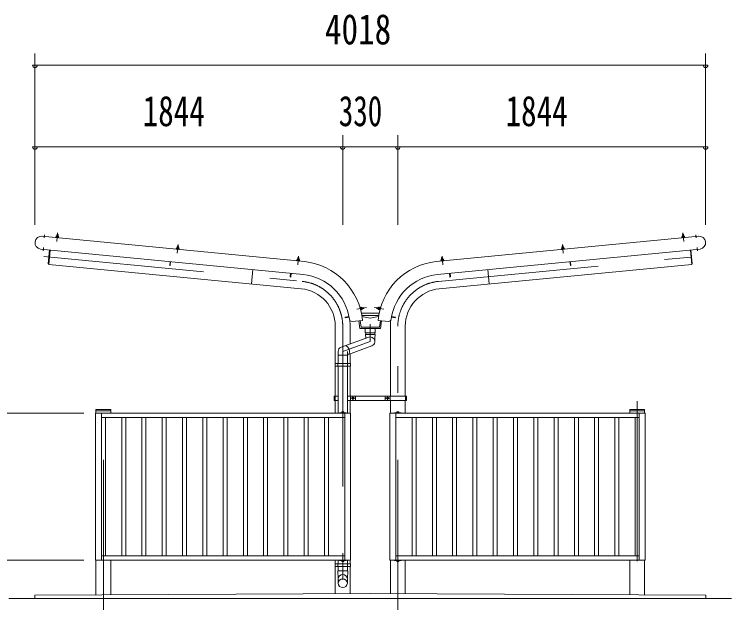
# Model space of a CAD drawing. Units: millimetres, scale not verified. Extents: x -34085 to 34091, y -14700 to 14700.
# Drawn here: x 8543 to 12841, y 3102 to 6627 of the extents above; entities that cross this region are included whole.
import ezdxf
from ezdxf.enums import TextEntityAlignment as Align

# ---------------------------------------------------------------- set-up
doc = ezdxf.new("R2010")
doc.units = ezdxf.units.MM
doc.header["$LTSCALE"] = 80
doc.linetypes.add('USER3', pattern=[24, 12, -5, 2, -5])
for name, color, linetype, lineweight in [('0-2_1-07BOLD', 7, 'Continuous', 18), ('0-3_1-27CENTER', 3, 'USER3', 18), ('0-4_1-47THIN', 4, 'Continuous', 18), ('0-5_1-57DIM', 3, 'Continuous', 18)]:
    doc.layers.add(name, color=color, linetype=linetype, lineweight=lineweight)
doc.styles.add('ＭＳ ゴシック', font='')
doc.styles.get('ＭＳ ゴシック').set_extended_font_data('MS Gothic')

msp = doc.modelspace()

# ---------------------------------------------------------------- linework, layer by layer
at = {"layer": '0-2_1-07BOLD'}
for p, q in [((10280.95, 5146.03), (8707.82, 5297.51)), ((8797.89, 5299.61), (8797.4, 5294.51)), ((8799.02, 5308.86), (8798.18, 5300.08)), ((8803.86, 5293.89), (8804.35, 5298.99)), ((11070.88, 5146.03), (12644.01, 5297.51)), ((12552.81, 5308.86), (12546.83, 5308.29)), ((12547.97, 5293.89), (12547.48, 5298.99)), ((12553.94, 5299.61), (12554.43, 5294.51)), ((8700.44, 5220.87), (10273.27, 5069.41)), ((9519.06, 5225.02), (9519.55, 5230.12)), ((9526.01, 5229.5), (9525.52, 5224.4)), ((11078.57, 5069.41), (12651.39, 5220.87)), ((11826.31, 5224.4), (11825.82, 5229.5)), ((11832.28, 5230.12), (11832.77, 5225.02)), ((12593.96, 5215.34), (12602.31, 5128.64)), ((10241.21, 5160.64), (10240.72, 5155.54)), ((10242.35, 5169.88), (10248.32, 5169.31)), ((10247.19, 5154.91), (10247.68, 5160.01)), ((11104.15, 5160.01), (11104.65, 5154.91)), ((11111.11, 5155.54), (11110.62, 5160.64)), ((12602.31, 5128.64), (11089.31, 4982.95)), ((11875.48, 5146.15), (11877.69, 5123.26)), ((9972.25, 5098.4), (9963.91, 5011.71)), ((11153.82, 5076.66), (11156.02, 5053.77)), ((11379.58, 5098.4), (11387.92, 5011.71)), ((10620.91, 4868.02), (10625.96, 4868.91)), ((10627.08, 4862.51), (10622.04, 4861.62)), ((10636.22, 4864.38), (10635.17, 4870.29)), ((10724.29, 4862.85), (10715.62, 4864.38)), ((10716.08, 4869.88), (10716.66, 4870.29)), ((10729.79, 4861.62), (10724.75, 4862.51)), ((10725.87, 4868.91), (10730.92, 4868.02)), ((10729.49, 4837.66), (10622.35, 4837.66)), ((10625.15, 4822.66), (10726.68, 4822.66)), ((10548.65, 4813.19), (10526, 4809.2)), ((10628.9, 4793.43), (10566.81, 4787.84)), ((10620.3, 4752.66), (10615.02, 4792.18)), ((10785.02, 4787.84), (10722.93, 4793.43)), ((10736.82, 4792.18), (10731.54, 4752.66)), ((10803.18, 4813.19), (10825.83, 4809.2)), ((10466.37, 4535.54), (10466.37, 4758.54)), ((10555.47, 4758.54), (10555.47, 4652.4)), ((10731.54, 4752.66), (10620.29, 4752.66)), ((10645.92, 4718.36), (10645.92, 4745.36)), ((10796.36, 4340.54), (10796.36, 4758.54)), ((10885.47, 4758.54), (10885.47, 4340.54)), ((10666.51, 4692.82), (10501.51, 4632.76)), ((10648.42, 4686.24), (10646.41, 4708.24)), ((10648.41, 4718.36), (10648.41, 4708.24)), ((10703.42, 4708.24), (10703.42, 4718.36)), ((10483.41, 4606.92), (10483.41, 4535.54)), ((10538.41, 4587.68), (10685.32, 4641.14)), ((10538.41, 4535.54), (10538.41, 4606.92)), ((10538.41, 4584.47), (10483.41, 4584.47)), ((10466.37, 4340.54), (10466.37, 4519.54)), ((10481.81, 4535.54), (10481.81, 4519.54)), ((10483.41, 4519.54), (10483.41, 4237.54)), ((10538.42, 4237.54), (10538.42, 4519.54)), ((10540.01, 4519.54), (10540.01, 4535.54)), ((10555.47, 4519.54), (10555.47, 4340.54)), ((10464.77, 4314.54), (10464.77, 4340.54)), ((10557.07, 4340.54), (10557.07, 4314.54)), ((10587.07, 4314.54), (10587.07, 4340.54)), ((10764.77, 4340.54), (10764.77, 4314.54)), ((10794.76, 4314.54), (10794.76, 4340.54)), ((10887.06, 4340.54), (10887.06, 4314.54)), ((10464.77, 4327.54), (10458.67, 4327.54)), ((10466.37, 4237.54), (10466.37, 4314.54)), ((10555.47, 4314.54), (10555.47, 4237.54)), ((10796.36, 4237.54), (10796.36, 4314.54)), ((10885.46, 4314.54), (10885.46, 4237.54)), ((10887.06, 4327.54), (10893.16, 4327.54)), ((9032.37, 4257.54), (9032.37, 4237.54)), ((9118.47, 4260.54), (9035.37, 4260.54)), ((9121.47, 4257.54), (9121.47, 4237.54)), ((12230.37, 4237.54), (12230.37, 4257.54)), ((12316.46, 4260.54), (12233.37, 4260.54)), ((12319.47, 4257.54), (12319.47, 4237.54)), ((9032.37, 4252.54), (9121.47, 4252.54)), ((9064.92, 3357.54), (9064.92, 4237.54)), ((9064.92, 4212.54), (10522.92, 4212.54)), ((10508.03, 4245.83), (10508.03, 4242.34)), ((10513.8, 4242.34), (10513.8, 4245.83)), ((10522.92, 4237.54), (10522.92, 3357.54)), ((10828.91, 4237.54), (10828.91, 3357.54)), ((12286.91, 4212.54), (10828.91, 4212.54)), ((10838.03, 4242.34), (10838.03, 4245.83)), ((10843.8, 4245.83), (10843.8, 4242.34)), ((12230.36, 4252.54), (12319.47, 4252.54)), ((12286.91, 3357.54), (12286.91, 4237.54)), ((9032.37, 3149.29), (9032.37, 3357.54)), ((10522.92, 3382.54), (9064.92, 3382.54)), ((9121.47, 3357.54), (9121.47, 3149.72)), ((10466.37, 3357.54), (10466.37, 3335.54)), ((10483.41, 3357.54), (10483.41, 3335.54)), ((10504.67, 3352.74), (10504.67, 3354.34)), ((10508.03, 3352.74), (10508.03, 3349.25)), ((10513.8, 3349.25), (10513.8, 3352.74)), ((10516.69, 3352.74), (10516.69, 3349.25)), ((10538.42, 3335.54), (10538.42, 3357.54)), ((10555.47, 3357.54), (10555.47, 3335.54)), ((10796.36, 3357.54), (10796.36, 3156.94)), ((10828.91, 3382.54), (12286.91, 3382.54)), ((10838.03, 3349.25), (10838.03, 3352.74)), ((10843.8, 3352.74), (10843.8, 3349.25)), ((10885.46, 3156.5), (10885.46, 3357.54)), ((12230.37, 3357.54), (12230.37, 3149.72)), ((12319.47, 3149.29), (12319.47, 3357.54)), ((10466.37, 3319.54), (10466.37, 3156.14)), ((10481.81, 3335.54), (10481.81, 3319.54)), ((10483.41, 3319.54), (10483.41, 3294.08)), ((10538.41, 3319.54), (10538.41, 3294.08)), ((10540.01, 3319.54), (10540.01, 3335.54)), ((10555.47, 3156.56), (10555.47, 3319.54)), ((12840.92, 3127.54), (8510.92, 3127.54))]:
    msp.add_line(p, q, dxfattribs=at)
for points in [[(8792.66, 5294.97), (8792.51, 5293.38), (8808.44, 5291.84), (8808.59, 5293.43)], [(12559.17, 5294.97), (12543.24, 5293.43), (12543.39, 5291.84), (12559.32, 5293.38)], [(9514.32, 5225.48), (9530.25, 5223.95), (9530.1, 5222.35), (9514.17, 5223.89)], [(11837.66, 5223.89), (11821.73, 5222.35), (11821.58, 5223.95), (11837.51, 5225.48)], [(10235.84, 5154.4), (10251.76, 5152.86), (10251.92, 5154.46), (10235.99, 5155.99)], [(11100.07, 5152.86), (11116, 5154.4), (11115.85, 5155.99), (11099.92, 5154.46)], [(10622.87, 4856.94), (10621.29, 4856.67), (10618.51, 4872.42), (10620.09, 4872.7)], [(10728.97, 4856.94), (10731.75, 4872.7), (10733.32, 4872.42), (10730.54, 4856.67)], [(10566.94, 4324.66), (10571.94, 4321.77), (10576.94, 4324.66), (10576.94, 4330.43), (10571.94, 4333.31), (10566.94, 4330.43)], [(10774.89, 4324.66), (10779.89, 4321.77), (10784.89, 4324.66), (10784.89, 4330.43), (10779.89, 4333.31), (10774.89, 4330.43)], [(10557.92, 4237.54), (10557.92, 3357.54), (9029.92, 3357.54), (9029.92, 4237.54)], [(12321.91, 3357.54), (12321.91, 4237.54), (10793.91, 4237.54), (10793.91, 3357.54)], [(10557.07, 3319.54), (10557.07, 3335.54), (10464.77, 3335.54), (10464.77, 3319.54)]]:
    msp.add_lwpolyline(points, close=True, dxfattribs=at)
for points in [[(8794.17, 5294.82), (8794.66, 5299.92), (8795.57, 5300.34), (8806.76, 5299.26), (8807.59, 5298.68), (8807.09, 5293.58)], [(8804.15, 5299.51), (8805, 5308.29), (8804.55, 5308.83), (8799.57, 5309.31), (8799.02, 5308.86), (8805, 5308.29)], [(12557.67, 5294.82), (12557.18, 5299.92), (12556.26, 5300.34), (12545.07, 5299.26), (12544.25, 5298.68), (12544.74, 5293.58)], [(12547.68, 5299.51), (12546.83, 5308.29), (12547.28, 5308.83), (12552.26, 5309.31), (12552.81, 5308.86), (12553.65, 5300.08)], [(8754.69, 5215.64), (8746.64, 5132.03), (8749.82, 5131.72)], [(10262.53, 4982.95), (8749.53, 5128.64), (8757.87, 5215.34)], [(9528.76, 5224.09), (9529.25, 5229.19), (9528.43, 5229.77), (9517.23, 5230.85), (9516.32, 5230.43), (9515.83, 5225.34)], [(9519.84, 5230.6), (9520.69, 5239.37), (9521.24, 5239.82), (9526.21, 5239.34), (9526.66, 5238.8)], [(9520.69, 5239.37), (9526.66, 5238.8), (9525.82, 5230.02)], [(11836.01, 5225.34), (11835.52, 5230.43), (11834.6, 5230.85), (11823.41, 5229.77), (11822.58, 5229.19), (11823.08, 5224.09)], [(11831.15, 5239.37), (11830.6, 5239.82), (11825.62, 5239.34), (11825.17, 5238.8)], [(11826.02, 5230.02), (11825.17, 5238.8), (11831.15, 5239.37), (11831.99, 5230.6)], [(12597.15, 5215.64), (12605.2, 5132.03), (12602.01, 5131.72)], [(10237.49, 5155.85), (10237.98, 5160.95), (10238.89, 5161.36), (10250.09, 5160.28), (10250.91, 5159.7), (10250.42, 5154.6)], [(10247.48, 5160.53), (10248.32, 5169.31), (10247.87, 5169.86), (10242.9, 5170.33), (10242.35, 5169.88), (10241.5, 5161.11)], [(11101.41, 5154.6), (11100.92, 5159.7), (11101.74, 5160.28), (11112.94, 5161.36), (11113.86, 5160.95), (11114.35, 5155.85)], [(11103.51, 5169.31), (11103.96, 5169.86), (11108.94, 5170.33), (11109.48, 5169.88)], [(11110.33, 5161.11), (11109.48, 5169.88), (11103.51, 5169.31), (11104.35, 5160.53)], [(9479.53, 5145.84), (9477.33, 5122.95), (9474.15, 5123.26), (9476.35, 5146.15)], [(11877.69, 5123.26), (11874.5, 5122.95), (11872.3, 5145.84)], [(10201.19, 5076.35), (10198.99, 5053.47), (10195.81, 5053.77), (10198.01, 5076.66)], [(11156.02, 5053.77), (11152.84, 5053.47), (11150.64, 5076.35)], [(10622.61, 4858.43), (10627.65, 4859.32), (10628, 4860.26), (10626.04, 4871.34), (10625.39, 4872.11), (10620.35, 4871.22)], [(10626.5, 4868.75), (10635.17, 4870.29), (10635.76, 4869.88), (10636.63, 4864.96), (10636.22, 4864.38), (10627.54, 4862.85)], [(10716.08, 4869.88), (10715.21, 4864.96), (10715.62, 4864.38), (10716.66, 4870.29), (10725.34, 4868.75)], [(10731.48, 4871.22), (10726.44, 4872.11), (10725.79, 4871.34), (10723.84, 4860.26), (10724.18, 4859.32), (10729.23, 4858.43)], [(10526, 4809.2), (10525.45, 4812.35), (10548.07, 4816.34)], [(10725.9, 4817.83), (10675.92, 4806.27), (10625.93, 4817.83)], [(10825.83, 4809.2), (10826.39, 4812.35), (10803.76, 4816.34)], [(10607.74, 4791.53), (10613.9, 4745.36), (10737.93, 4745.36), (10744.09, 4791.53)], [(10705.92, 4745.36), (10705.92, 4718.36), (10645.92, 4718.36)], [(10646.41, 4708.24), (10705.41, 4708.24), (10703.42, 4686.25), (10703.42, 4666.98)], [(10555.47, 4593.88), (10555.47, 4535.54), (10464.77, 4535.54), (10464.77, 4519.54), (10557.07, 4519.54), (10557.07, 4535.54)], [(10483.41, 4340.54), (10458.67, 4340.54), (10458.67, 4314.54), (10483.41, 4314.54)], [(10538.42, 4340.54), (10893.16, 4340.54), (10893.16, 4314.54), (10538.42, 4314.54)], [(10490.92, 4237.54), (10490.92, 4240.74), (10530.92, 4240.74), (10530.92, 4237.54)], [(10517.17, 4240.74), (10517.17, 4242.34), (10504.67, 4242.34), (10504.67, 4240.74)], [(10505.14, 4242.34), (10505.14, 4245.83), (10506.02, 4246.34), (10515.82, 4246.34), (10516.69, 4245.83), (10516.69, 4242.34)], [(10860.92, 4237.54), (10860.92, 4240.74), (10820.92, 4240.74), (10820.92, 4237.54)], [(10834.66, 4240.74), (10834.66, 4242.34), (10847.17, 4242.34), (10847.17, 4240.74)], [(10846.69, 4242.34), (10846.69, 4245.83), (10845.82, 4246.34), (10836.02, 4246.34), (10835.14, 4245.83), (10835.14, 4242.34)], [(10530.92, 3357.54), (10530.92, 3354.34), (10490.92, 3354.34), (10490.92, 3357.54)], [(10504.67, 3352.74), (10517.17, 3352.74), (10517.17, 3354.34)], [(10516.69, 3349.25), (10515.82, 3348.74), (10506.02, 3348.74), (10505.14, 3349.25), (10505.14, 3352.74)], [(10820.92, 3357.54), (10820.92, 3354.34), (10860.92, 3354.34), (10860.92, 3357.54)], [(10847.17, 3354.34), (10847.17, 3352.74), (10834.66, 3352.74), (10834.66, 3354.34)], [(10835.14, 3352.74), (10835.14, 3349.25), (10836.02, 3348.74), (10845.82, 3348.74), (10846.69, 3349.25), (10846.69, 3352.74)], [(10481.41, 3294.08), (10540.41, 3294.08), (10538.41, 3244.42), (10538.41, 3218.57)], [(10483.41, 3218.57), (10483.41, 3244.42), (10481.41, 3294.08)], [(8665.92, 3127.54), (8665.92, 3147.54), (10675.92, 3157.54), (12685.92, 3147.54), (12685.92, 3127.54)]]:
    msp.add_lwpolyline(points, dxfattribs=at)
for centre, radius in [((10571.94, 4327.54), 6.25), ((10571.94, 4327.54), 4.9), ((10779.89, 4327.54), 6.25), ((10779.89, 4327.54), 4.9)]:
    msp.add_circle(centre, radius, dxfattribs=at)
for centre, radius, start, end in [((8705.54, 5259.15), 38.62, 82.41238, 262.41238), ((8793.32, 5291.29), 2, 84.4998, 264.4998), ((8796.04, 5297.4), 2.88, 50.11574, 110.11574), ((8800.14, 5289.1), 10.75, 66.91203, 102.08795), ((8805.74, 5296.47), 2.88, 58.88425, 118.88425), ((8807.25, 5289.94), 2, 264.50061, 84.50061), ((12544.58, 5289.94), 2, 95.49939, 275.49939), ((12546.09, 5296.47), 2.88, 61.11575, 121.11575), ((12551.69, 5289.1), 10.75, 77.91205, 113.08797), ((12555.79, 5297.4), 2.88, 69.88426, 129.88426), ((12558.51, 5291.29), 2, 275.5002, 95.5002), ((12646.29, 5259.15), 38.62, 277.58762, 97.58762), ((9514.98, 5221.8), 2, 84.4998, 264.4998), ((9517.7, 5227.92), 2.88, 50.11574, 110.11574), ((9521.8, 5219.61), 10.75, 66.91203, 102.08795), ((9527.4, 5226.98), 2.88, 58.88425, 118.88425), ((9528.91, 5220.46), 2, 264.50061, 84.50061), ((11822.92, 5220.46), 2, 95.49939, 275.49939), ((11824.43, 5226.98), 2.88, 61.11575, 121.11575), ((11830.03, 5219.61), 10.75, 77.91205, 113.08797), ((11834.13, 5227.92), 2.88, 69.88426, 129.88426), ((11836.85, 5221.8), 2, 275.5002, 95.5002), ((10239.37, 5158.43), 2.88, 50.11574, 110.11574), ((10243.46, 5150.13), 10.75, 66.91203, 102.08795), ((10249.07, 5157.49), 2.88, 58.88425, 118.88425), ((11102.77, 5157.49), 2.88, 61.11575, 121.11575), ((11108.37, 5150.13), 10.75, 77.91205, 113.08797), ((11112.46, 5158.43), 2.88, 69.88426, 129.88426), ((10236.64, 5152.31), 2, 84.4998, 264.4998), ((10250.57, 5150.97), 2, 264.50061, 84.50061), ((10240.92, 4758.54), 389.55, 5.13863, 84.10165), ((11110.92, 4758.54), 389.55, 95.89835, 174.86137), ((11101.26, 5150.97), 2, 95.49939, 275.49939), ((11115.19, 5152.31), 2, 275.5002, 95.5002), ((10240.92, 4758.54), 312.55, 7.76237, 84.05869), ((11110.92, 4758.54), 312.55, 95.94131, 172.23763), ((10240.92, 4758.54), 225.45, 0, 84.50003), ((11110.92, 4758.54), 225.45, 95.49997, 180), ((10616.34, 4871.02), 2.38, 10.01471, 190.01471), ((10619.46, 4857.36), 1.68, 190.00774, 10.00774), ((10623.34, 4870.1), 2.88, 335.62325, 35.62325), ((10616.43, 4863.93), 10.75, 352.41954, 27.59546), ((10625.04, 4860.5), 2.88, 344.39175, 44.39175), ((10726.8, 4860.5), 2.88, 135.60825, 195.60825), ((10735.4, 4863.93), 10.75, 152.40454, 187.58046), ((10728.49, 4870.1), 2.88, 144.37675, 204.37675), ((10732.37, 4857.36), 1.68, 169.99226, 349.99226), ((10735.49, 4871.02), 2.38, 349.98529, 169.98529), ((10565.46, 4802.78), 15, 187.76337, 275.1433), ((10240.92, 4758.54), 314.55, 0, 6.42661), ((10786.37, 4802.78), 15, 264.8567, 352.23663), ((11110.92, 4758.54), 314.55, 173.57339, 180), ((10675.92, 4666.98), 27.5, 289.99896, 110.00061), ((10507.12, 4605.54), 44.27, 341.60916, 58.39587), ((10510.92, 4606.92), 27.5, 110.0018, 180), ((9035.37, 4257.54), 3, 90, 180), ((9118.47, 4257.54), 3, 0, 90), ((12233.37, 4257.54), 3, 90, 180), ((12316.46, 4257.54), 3, 0, 90), ((10506.59, 4244.02), 2.32, 51.46857, 90), ((10510.92, 4237.83), 8.51, 70.17088, 109.83133), ((10515.25, 4244.02), 2.32, 90, 128.54623), ((10836.59, 4244.02), 2.32, 51.45377, 90), ((10840.92, 4237.83), 8.51, 70.16867, 109.82912), ((10845.25, 4244.02), 2.32, 90, 128.53143), ((10506.59, 3351.06), 2.32, 270, 308.53143), ((10510.92, 3357.25), 8.51, 250.16867, 289.82912), ((10515.25, 3351.06), 2.32, 231.45377, 270), ((10836.59, 3351.06), 2.32, 270, 308.54623), ((10840.92, 3357.25), 8.51, 250.17088, 289.83133), ((10845.25, 3351.06), 2.32, 231.46857, 270), ((10510.92, 3243.44), 27.55, 3.55867, 176.44133), ((10510.92, 3216.86), 27.55, 3.55867, 176.44133), ((10510.92, 3220.28), 27.55, 183.56303, 356.43697)]:
    msp.add_arc(centre, radius, start, end, dxfattribs=at)
at = {"layer": '0-3_1-27CENTER'}
for p, q in [((8724.64, 5306.31), (8722.96, 5288.85)), ((8797.93, 5266.17), (8802.89, 5317.69)), ((12548.94, 5317.69), (12553.9, 5266.17)), ((12628.88, 5288.85), (12627.2, 5306.31)), ((9524.55, 5248.2), (9519.59, 5196.68)), ((11827.28, 5248.2), (11832.24, 5196.68)), ((8717.41, 5231.29), (8715.4, 5210.38)), ((12636.43, 5210.38), (12634.42, 5231.29)), ((8720.75, 5176.16), (10266.8, 5027.3)), ((10241.25, 5127.19), (10246.21, 5178.71)), ((11085.04, 5027.3), (12631.08, 5176.16)), ((11105.62, 5178.71), (11110.58, 5127.19)), ((10595.6, 4860.26), (10652.43, 4870.28)), ((10699.4, 4870.28), (10756.23, 4860.26)), ((10510.92, 4758.54), (10510.92, 2998.86)), ((10840.92, 2998.86), (10840.92, 4758.54)), ((9076.92, 2998.86), (9076.92, 4310.54)), ((10584.44, 4327.54), (10559.44, 4327.54)), ((10571.94, 4340.04), (10571.94, 4315.04)), ((10792.39, 4327.54), (10767.39, 4327.54)), ((10779.89, 4340.04), (10779.89, 4315.04)), ((12274.91, 4310.54), (12274.91, 2998.86))]:
    msp.add_line(p, q, dxfattribs=at)
msp.add_lwpolyline([(10675.92, 4770.96), (10675.92, 4666.98), (10510.92, 4606.92)], dxfattribs=at)
for centre, start, end in [((10240.92, 4758.54), 0, 84.50003), ((11110.92, 4758.54), 95.49997, 180)]:
    msp.add_arc(centre, 270, start, end, dxfattribs=at)
at = {"layer": '0-4_1-47THIN'}
for p, q in [((9088.92, 4212.54), (9088.92, 3382.54)), ((9186.42, 3382.54), (9186.42, 4212.54)), ((9210.42, 4212.54), (9210.42, 3382.54)), ((9307.92, 3382.54), (9307.92, 4212.54)), ((9331.92, 4212.54), (9331.92, 3382.54)), ((9429.42, 3382.54), (9429.42, 4212.54)), ((9453.42, 4212.54), (9453.42, 3382.54)), ((9550.92, 3382.54), (9550.92, 4212.54)), ((9574.92, 4212.54), (9574.92, 3382.54)), ((9672.42, 3382.54), (9672.42, 4212.54)), ((9696.42, 4212.54), (9696.42, 3382.54)), ((9793.92, 3382.54), (9793.92, 4212.54)), ((9817.92, 4212.54), (9817.92, 3382.54)), ((9915.42, 3382.54), (9915.42, 4212.54)), ((9939.42, 4212.54), (9939.42, 3382.54)), ((10036.92, 3382.54), (10036.92, 4212.54)), ((10060.92, 4212.54), (10060.92, 3382.54)), ((10158.42, 3382.54), (10158.42, 4212.54)), ((10182.42, 4212.54), (10182.42, 3382.54)), ((10279.91, 3382.54), (10279.91, 4212.54)), ((10303.92, 4212.54), (10303.92, 3382.54)), ((10401.42, 3382.54), (10401.42, 4212.54)), ((10425.42, 4212.54), (10425.42, 3382.54)), ((10926.42, 3382.54), (10926.42, 4212.54)), ((10950.41, 4212.54), (10950.41, 3382.54)), ((11047.92, 3382.54), (11047.92, 4212.54)), ((11071.92, 4212.54), (11071.92, 3382.54)), ((11169.42, 3382.54), (11169.42, 4212.54)), ((11193.42, 4212.54), (11193.42, 3382.54)), ((11290.91, 3382.54), (11290.91, 4212.54)), ((11314.91, 4212.54), (11314.91, 3382.54)), ((11412.41, 3382.54), (11412.41, 4212.54)), ((11436.42, 4212.54), (11436.42, 3382.54)), ((11533.91, 3382.54), (11533.91, 4212.54)), ((11557.91, 4212.54), (11557.91, 3382.54)), ((11655.42, 3382.54), (11655.42, 4212.54)), ((11679.41, 4212.54), (11679.41, 3382.54)), ((11776.92, 3382.54), (11776.92, 4212.54)), ((11800.91, 4212.54), (11800.91, 3382.54)), ((11898.41, 3382.54), (11898.41, 4212.54)), ((11922.42, 4212.54), (11922.42, 3382.54)), ((12019.92, 3382.54), (12019.92, 4212.54)), ((12043.92, 4212.54), (12043.92, 3382.54)), ((12141.42, 3382.54), (12141.42, 4212.54)), ((12165.41, 4212.54), (12165.41, 3382.54)), ((12262.91, 3382.54), (12262.91, 4212.54))]:
    msp.add_line(p, q, dxfattribs=at)
at = {"layer": '0-5_1-57DIM'}
for p, q in [((8666.92, 5366.54), (8666.92, 6392.54)), ((12684.92, 5366.54), (12684.92, 6392.54)), ((8680.92, 6322.54), (8652.92, 6322.54)), ((8666.92, 6322.54), (12684.92, 6322.54)), ((12698.92, 6322.54), (12670.92, 6322.54)), ((10510.92, 5366.54), (10510.92, 5902.54)), ((10840.92, 5902.54), (10840.92, 5366.54)), ((8680.92, 5832.54), (8652.92, 5832.54)), ((8666.92, 5832.54), (10510.92, 5832.54)), ((10524.92, 5832.54), (10496.92, 5832.54)), ((10510.92, 5832.54), (10840.92, 5832.54)), ((10854.92, 5832.54), (10826.92, 5832.54)), ((10840.92, 5832.54), (12684.92, 5832.54)), ((12698.92, 5832.54), (12670.92, 5832.54)), ((8959.92, 4237.54), (8195.92, 4237.54)), ((8195.92, 3357.54), (8959.92, 3357.54))]:
    msp.add_line(p, q, dxfattribs=at)
for centre in [(8666.92, 6322.54), (12684.92, 6322.54), (8666.92, 5832.54), (10510.92, 5832.54), (10840.92, 5832.54), (12684.92, 5832.54)]:
    msp.add_arc(centre, 14, 180, 0, dxfattribs=at)

# ---------------------------------------------------------------- texts
at = {"layer": '0-5_1-57DIM', "color": 7, "style": 'ＭＳ ゴシック'}
for s, width, p in [('4018', 0.8, (10404.31, 6392.54)), ('1844', 0.75, (9312.34, 5902.54)), ('330', 0.7, (10487.16, 5902.54)), ('1844', 0.75, (11486.34, 5902.54))]:
    msp.add_text(s, height=182.3, dxfattribs=dict(at, width=width)).set_placement(p, align=Align.BOTTOM_LEFT)

doc.saveas('drawing.dxf')
